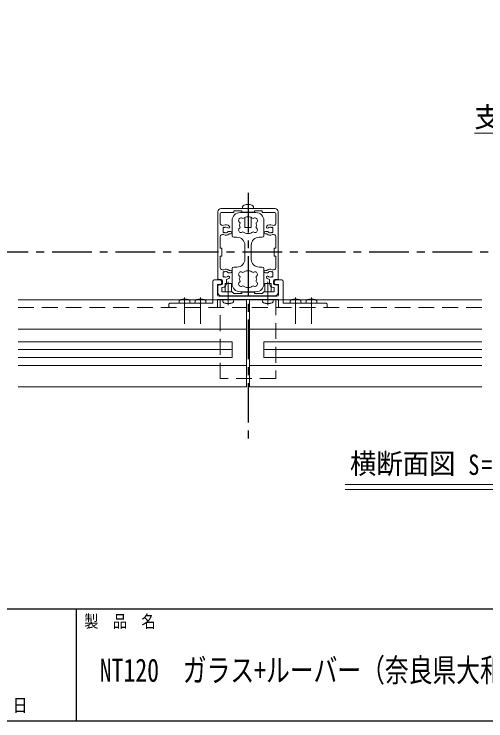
# Model space of a CAD drawing. Units: millimetres at full size, sheet at 1:5; details may follow other scales. Extents: x -1050 to 1050, y -742 to 742.
# Drawn here: x 100.5 to 398, y -707.5 to -261.6 of the extents above; entities that cross this region are included whole.
import ezdxf
from ezdxf.enums import TextEntityAlignment as Align

# ---------------------------------------------------------------- set-up
doc = ezdxf.new("R2010")
doc.units = ezdxf.units.MM
doc.header["$LTSCALE"] = 5
doc.linetypes.add('CHAIN1', pattern=[8, 5, -1, 1, -1])
doc.linetypes.add('DASHED2', pattern=[3, 2, -1])
doc.layers.add('0-0_通り芯', color=7, linetype='CHAIN1')
doc.layers.add('1-5_図枠1_1', color=7, linetype='Continuous')
for name, color, linetype, lineweight in [('0-3_寸法', 54, 'Continuous', 20), ('0-4_手摺部材', 92, 'Continuous', 20), ('0-7_ガラス', 6, 'Continuous', 20), ('0-9_文字', 3, 'Continuous', 20), ('0-A_支柱', 6, 'Continuous', 20), ('0-B_足元', 4, 'Continuous', 20)]:
    doc.layers.add(name, color=color, linetype=linetype, lineweight=lineweight)
doc.styles.add('ＭＳ ゴシック', font='')
doc.styles.add('ＭＳ 明朝', font='')
doc.styles.get('ＭＳ ゴシック').set_extended_font_data('MS Gothic')
doc.styles.get('ＭＳ 明朝').set_extended_font_data('MS Mincho')

msp = doc.modelspace()

# ---------------------------------------------------------------- linework, layer by layer
at = {"layer": '0-0_通り芯'}
for p, q in [((248.02, -374.355), (248.02, -533.171)), ((909.462, -411.793), (-277.5, -411.793))]:
    msp.add_line(p, q, dxfattribs=at)
at = {"layer": '0-3_寸法', "linetype": 'CHAIN1'}
msp.add_line((248.02, -374.355), (248.02, -514.61), dxfattribs=at)
at = {"layer": '0-4_手摺部材'}
for p, q in [((244.52, -384.293), (251.52, -384.293)), ((225.77, -441.793), (225.77, -430.293)), ((226.77, -429.293), (230.47, -429.293)), ((230.47, -432.293), (228.77, -432.293)), ((228.77, -432.293), (228.77, -438.593)), ((231.47, -430.293), (231.47, -431.293)), ((233.52, -431.593), (237.52, -431.593)), ((233.52, -436.793), (233.52, -431.593)), ((237.52, -431.593), (237.52, -436.793)), ((258.52, -431.593), (262.52, -431.593)), ((258.52, -436.793), (258.52, -431.593)), ((262.52, -431.593), (262.52, -436.793)), ((264.57, -430.293), (264.57, -431.293)), ((269.27, -429.293), (265.57, -429.293)), ((265.57, -432.293), (267.27, -432.293)), ((267.27, -432.293), (267.27, -438.593)), ((270.27, -441.793), (270.27, -430.293)), ((229.77, -439.593), (266.27, -439.593)), ((247.02, -441.793), (103.02, -441.793)), ((228.77, -441.593), (267.27, -441.593)), ((228.77, -441.793), (228.77, -441.593)), ((232.038, -441.793), (232.02, -441.593)), ((239.02, -441.593), (232.02, -441.593)), ((239.003, -441.793), (239.02, -441.593)), ((247.02, -441.793), (247.02, -496.793)), ((249.02, -441.793), (249.02, -496.793)), ((249.02, -441.793), (395.52, -441.793)), ((257.038, -441.793), (257.02, -441.593)), ((264.02, -441.593), (257.02, -441.593)), ((264.003, -441.793), (264.02, -441.593)), ((267.27, -441.593), (267.27, -441.793)), ((247.02, -460.293), (103.02, -460.293)), ((249.02, -460.293), (395.52, -460.293)), ((247.02, -483.296), (103.02, -483.296)), ((249.02, -483.296), (395.52, -483.296)), ((103.02, -496.793), (247.02, -496.793)), ((395.52, -496.793), (249.02, -496.793))]:
    msp.add_line(p, q, dxfattribs=at)
at = {"layer": '0-4_手摺部材', "linetype": 'CHAIN1'}
for p, q in [((235.52, -430.593), (235.52, -445.193)), ((260.52, -430.593), (260.52, -445.193)), ((208.02, -440.393), (208.02, -456.993)), ((218.02, -440.393), (218.02, -456.993)), ((278.02, -440.393), (278.02, -456.993)), ((288.02, -440.393), (288.02, -456.993))]:
    msp.add_line(p, q, dxfattribs=at)
at = {"layer": '0-4_手摺部材', "linetype": 'DASHED2'}
for p, q in [((198.02, -445.793), (198.02, -444.993)), ((199.02, -443.993), (207.72, -443.993)), ((204.618, -442.874), (204.52, -443.993)), ((208.02, -444.293), (207.72, -443.993)), ((208.02, -444.293), (208.32, -443.993)), ((208.32, -443.993), (217.72, -443.993)), ((211.422, -442.874), (211.52, -443.993)), ((214.618, -442.874), (214.52, -443.993)), ((218.02, -444.293), (217.72, -443.993)), ((218.02, -444.293), (218.32, -443.993)), ((218.32, -443.993), (225.77, -443.993)), ((221.422, -442.874), (221.52, -443.993)), ((225.77, -443.993), (225.77, -441.793)), ((228.77, -445.793), (228.77, -441.793)), ((232.118, -442.712), (232.038, -441.793)), ((238.922, -442.712), (239.003, -441.793)), ((257.118, -442.712), (257.038, -441.793)), ((263.922, -442.712), (264.003, -441.793)), ((267.27, -441.793), (267.27, -445.793)), ((270.27, -443.993), (270.27, -441.793)), ((277.72, -443.993), (270.27, -443.993)), ((274.618, -442.874), (274.52, -443.993)), ((278.02, -444.293), (277.72, -443.993)), ((278.02, -444.293), (278.32, -443.993)), ((287.72, -443.993), (278.32, -443.993)), ((281.422, -442.874), (281.52, -443.993)), ((284.618, -442.874), (284.52, -443.993)), ((288.02, -444.293), (287.72, -443.993)), ((288.02, -444.293), (288.32, -443.993)), ((297.02, -443.993), (288.32, -443.993)), ((291.422, -442.874), (291.52, -443.993)), ((298.02, -445.793), (298.02, -444.993)), ((103.02, -446.793), (247.02, -446.793)), ((395.52, -446.793), (249.02, -446.793))]:
    msp.add_line(p, q, dxfattribs=at)
at = {"layer": '0-4_手摺部材'}
for centre, radius, start, end in [((226.77, -430.293), 1, 90, 180), ((230.47, -430.293), 1, 0, 90), ((230.47, -431.293), 1, 270, 360), ((265.57, -430.293), 1, 90, 180), ((265.57, -431.293), 1, 180, 270), ((269.27, -430.293), 1, 0, 90), ((208.02, -450.393), 9, 74.11915, 105.88085), ((218.02, -450.393), 9, 74.11915, 105.88085), ((229.77, -438.593), 1, 180, 270), ((266.27, -438.593), 1, 270, 360), ((278.02, -450.393), 9, 74.11915, 105.88085), ((288.02, -450.393), 9, 74.11915, 105.88085), ((205.913, -442.987), 1.3, 105.88085, 113.31036), ((210.127, -442.987), 1.3, 66.68964, 74.11915), ((215.913, -442.987), 1.3, 105.88085, 113.31036), ((220.127, -442.987), 1.3, 66.68964, 74.11915), ((275.913, -442.987), 1.3, 105.88085, 113.31036), ((280.127, -442.987), 1.3, 66.68964, 74.11915), ((285.913, -442.987), 1.3, 105.88085, 113.31036), ((290.127, -442.987), 1.3, 66.68964, 74.11915)]:
    msp.add_arc(centre, radius, start, end, dxfattribs=at)
at = {"layer": '0-4_手摺部材', "linetype": 'DASHED2'}
for centre, radius, start, end in [((199.02, -444.993), 1, 90, 180), ((199.02, -445.793), 1, 180, 270), ((205.913, -442.987), 1.3, 113.31036, 175), ((210.127, -442.987), 1.3, 5, 66.68964), ((215.913, -442.987), 1.3, 113.31036, 175), ((220.127, -442.987), 1.3, 5, 66.68964), ((227.77, -445.793), 1, 270, 360), ((233.413, -442.599), 1.3, 185, 254.11915), ((235.52, -435.193), 9, 254.11915, 285.88085), ((237.627, -442.599), 1.3, 285.88085, 355), ((258.413, -442.599), 1.3, 185, 254.11915), ((260.52, -435.193), 9, 254.11915, 285.88085), ((262.627, -442.599), 1.3, 285.88085, 355), ((268.27, -445.793), 1, 180, 270), ((275.913, -442.987), 1.3, 113.31036, 175), ((280.127, -442.987), 1.3, 5, 66.68964), ((285.913, -442.987), 1.3, 113.31036, 175), ((290.127, -442.987), 1.3, 5, 66.68964), ((297.02, -444.993), 1, 0, 90), ((297.02, -445.793), 1, 270, 360)]:
    msp.add_arc(centre, radius, start, end, dxfattribs=at)
at = {"layer": '0-7_ガラス'}
for p, q in [((238.02, -468.296), (103.02, -468.296)), ((238.02, -478.296), (238.02, -468.296)), ((103.02, -473.296), (238.02, -473.296)), ((395.52, -473.296), (258.02, -473.296)), ((103.02, -478.296), (238.02, -478.296)), ((395.52, -478.296), (258.02, -478.296))]:
    msp.add_line(p, q, dxfattribs=at)
msp.add_lwpolyline([(258.02, -478.296), (258.02, -468.296), (395.52, -468.296)], dxfattribs=at)
at = {"layer": '0-9_文字'}
for p, q in [((429.008, -558.439), (309.255, -558.439)), ((429.008, -561.439), (309.255, -561.439))]:
    msp.add_line(p, q, dxfattribs=at)
msp.add_lwpolyline([(529.02, -386.293), (489.52, -336.793), (390.77, -336.793)], dxfattribs=at)
at = {"layer": '0-A_支柱'}
for p, q in [((244.618, -383.174), (244.52, -384.293)), ((251.422, -383.174), (251.52, -384.293)), ((229.02, -386.293), (229.02, -428.693)), ((230.52, -393.485), (230.52, -387.293)), ((265.02, -384.293), (231.02, -384.293)), ((238.72, -386.793), (231.02, -386.793)), ((244.02, -385.793), (244.02, -386.243)), ((244.32, -386.543), (251.72, -386.543)), ((246.02, -386.543), (246.02, -386.793)), ((250.02, -386.793), (250.02, -386.543)), ((252.02, -385.793), (252.02, -386.243)), ((252.02, -385.793), (257.02, -385.793)), ((257.02, -386.493), (257.02, -385.793)), ((257.32, -386.793), (265.02, -386.793)), ((265.52, -393.485), (265.52, -387.293)), ((267.02, -428.693), (267.02, -386.293)), ((235.697, -398.793), (237.02, -398.793)), ((236.097, -400.293), (237.02, -400.293)), ((260.343, -398.793), (259.02, -398.793)), ((259.943, -400.293), (259.02, -400.293)), ((230.52, -409.293), (230.52, -402.101)), ((265.52, -409.293), (265.52, -402.101)), ((230.52, -409.293), (231.22, -409.293)), ((231.52, -409.593), (231.52, -413.993)), ((264.52, -409.593), (264.52, -413.993)), ((265.52, -409.293), (264.82, -409.293)), ((230.52, -414.293), (231.22, -414.293)), ((230.52, -421.485), (230.52, -414.293)), ((265.52, -414.293), (264.82, -414.293)), ((265.52, -421.485), (265.52, -414.293)), ((236.097, -423.293), (237.02, -423.293)), ((259.943, -423.293), (259.02, -423.293)), ((235.697, -424.793), (237.02, -424.793)), ((260.343, -424.793), (259.02, -424.793)), ((231.02, -428.993), (229.32, -428.993)), ((229.32, -432.493), (231.02, -432.493)), ((232.02, -431.493), (232.02, -429.993)), ((234.52, -431.493), (234.52, -429.004)), ((261.52, -431.493), (261.52, -429.004)), ((264.02, -431.493), (264.02, -429.993)), ((265.02, -428.993), (266.72, -428.993)), ((266.72, -432.493), (265.02, -432.493)), ((229.02, -432.793), (229.02, -437.293)), ((231.52, -433.993), (232.02, -433.993)), ((231.52, -436.793), (231.52, -433.993)), ((231.52, -436.793), (238.02, -436.793)), ((239.02, -437.793), (238.02, -436.793)), ((257.02, -437.793), (258.02, -436.793)), ((264.52, -436.793), (258.02, -436.793)), ((264.52, -433.993), (264.02, -433.993)), ((264.52, -436.793), (264.52, -433.993)), ((267.02, -437.293), (267.02, -432.793)), ((231.02, -439.293), (265.02, -439.293)), ((239.02, -437.793), (244.02, -437.793)), ((244.02, -437.793), (244.02, -437.343)), ((244.32, -437.043), (251.72, -437.043)), ((252.02, -437.793), (252.02, -437.343)), ((252.02, -437.793), (257.02, -437.793))]:
    msp.add_line(p, q, dxfattribs=at)
for points in [[(239.02, -386.493), (239.02, -385.793), (244.02, -385.793)], [(246.02, -389.885), (246.02, -396.293), (250.02, -396.293), (250.02, -389.885)]]:
    msp.add_lwpolyline(points, dxfattribs=at)
for centre, radius, start, end in [((245.913, -383.287), 1.3, 105.88085, 175), ((248.02, -390.693), 9, 74.11915, 105.88085), ((250.127, -383.287), 1.3, 5, 74.11915), ((231.02, -386.293), 2, 90, 180), ((231.02, -387.293), 0.5, 90, 180), ((238.72, -386.493), 0.3, 270, 360), ((244.32, -386.243), 0.3, 180, 270), ((251.72, -386.243), 0.3, 270, 360), ((257.32, -386.493), 0.3, 180, 270), ((265.02, -386.293), 2, 0, 90), ((265.02, -387.293), 0.5, 0, 90), ((232.02, -393.485), 1.5, 180, 294.90106), ((232.783, -396.555), 0.5, 55.28656, 214.71344), ((234.02, -397.793), 3.25, 47.4576, 114.90106), ((233.238, -395.898), 0.3, 235.28656, 292.4201), ((234.02, -397.793), 1.75, 47.4576, 112.4201), ((235.71, -395.951), 0.75, 227.4576, 47.4576), ((260.33, -395.951), 0.75, 132.5424, 312.5424), ((262.02, -397.793), 3.25, 65.09894, 132.5424), ((262.02, -397.793), 1.75, 67.5799, 132.5424), ((262.802, -395.898), 0.3, 247.5799, 304.71344), ((263.257, -396.555), 0.5, 325.28656, 124.71344), ((264.02, -393.485), 1.5, 245.09894, 360), ((232.02, -402.101), 1.5, 65.09894, 180), ((234.02, -397.793), 1.75, 157.5799, 202.4201), ((232.783, -399.03), 0.5, 145.28656, 304.71344), ((232.125, -397.011), 0.3, 337.5799, 34.71344), ((232.125, -398.575), 0.3, 325.28656, 22.4201), ((234.02, -397.793), 3.25, 245.09894, 309.71514), ((233.238, -399.688), 0.3, 67.5799, 124.71344), ((234.02, -397.793), 1.75, 247.5799, 318.18969), ((235.697, -399.293), 0.5, 90, 138.18969), ((237.02, -399.543), 0.75, 270, 90), ((259.02, -399.543), 0.75, 90, 270), ((262.02, -397.793), 3.25, 230.28486, 294.90106), ((260.343, -399.293), 0.5, 41.81031, 90), ((262.02, -397.793), 1.75, 221.81031, 292.4201), ((262.802, -399.688), 0.3, 55.28656, 112.4201), ((263.257, -399.03), 0.5, 235.28656, 34.71344), ((264.02, -402.101), 1.5, 0, 114.90106), ((263.915, -397.011), 0.3, 145.28656, 202.4201), ((263.915, -398.575), 0.3, 157.5799, 214.71344), ((262.02, -397.793), 1.75, 337.5799, 22.4201), ((231.22, -409.593), 0.3, 0, 90), ((264.82, -409.593), 0.3, 90, 180), ((231.22, -413.993), 0.3, 270, 360), ((264.82, -413.993), 0.3, 180, 270), ((232.02, -421.485), 1.5, 180, 294.90106), ((234.02, -425.793), 3.25, 50.28486, 114.90106), ((237.02, -424.043), 0.75, 270, 90), ((259.02, -424.043), 0.75, 90, 270), ((262.02, -425.793), 3.25, 65.09894, 129.71514), ((264.02, -421.485), 1.5, 245.09894, 360), ((234.02, -425.793), 1.75, 157.5799, 202.4201), ((232.783, -424.555), 0.5, 55.28656, 214.71344), ((232.783, -427.03), 0.5, 145.28656, 304.71344), ((232.125, -425.011), 0.3, 337.5799, 34.71344), ((232.125, -426.575), 0.3, 325.28656, 22.4201), ((233.238, -423.898), 0.3, 235.28656, 292.4201), ((233.238, -427.688), 0.3, 67.5799, 124.71344), ((234.02, -425.793), 1.75, 41.81031, 112.4201), ((234.02, -425.793), 1.75, 247.5799, 312.5424), ((235.71, -427.635), 0.75, 312.5424, 132.5424), ((235.697, -424.293), 0.5, 221.81031, 270), ((260.33, -427.635), 0.75, 47.4576, 227.4576), ((260.343, -424.293), 0.5, 270, 318.18969), ((262.02, -425.793), 1.75, 67.5799, 138.18969), ((262.02, -425.793), 1.75, 227.4576, 292.4201), ((262.802, -423.898), 0.3, 247.5799, 304.71344), ((262.802, -427.688), 0.3, 55.28656, 112.4201), ((263.257, -424.555), 0.5, 325.28656, 124.71344), ((263.257, -427.03), 0.5, 235.28656, 34.71344), ((263.915, -425.011), 0.3, 145.28656, 202.4201), ((263.915, -426.575), 0.3, 157.5799, 214.71344), ((262.02, -425.793), 1.75, 337.5799, 22.4201), ((229.32, -428.693), 0.3, 180, 270), ((229.32, -432.793), 0.3, 90, 180), ((231.02, -429.993), 1, 0, 90), ((231.02, -431.493), 1, 270, 360), ((232.02, -431.493), 2.5, 270, 360), ((234.02, -425.793), 3.25, 278.84988, 312.5424), ((262.02, -425.793), 3.25, 227.4576, 261.15012), ((264.02, -431.493), 2.5, 180, 270), ((265.02, -429.993), 1, 90, 180), ((265.02, -431.493), 1, 180, 270), ((266.72, -428.693), 0.3, 270, 360), ((266.72, -432.793), 0.3, 0, 90), ((231.02, -437.293), 2, 180, 270), ((244.32, -437.343), 0.3, 90, 180), ((251.72, -437.343), 0.3, 0, 90), ((265.02, -437.293), 2, 270, 360)]:
    msp.add_arc(centre, radius, start, end, dxfattribs=at)
at = {"layer": '0-B_足元'}
for p, q in [((243.02, -386.793), (253.02, -386.793)), ((238.02, -401.393), (238.02, -391.793)), ((258.02, -401.393), (258.02, -391.793)), ((241.02, -402.393), (239.02, -402.393)), ((255.02, -402.393), (257.02, -402.393)), ((246.02, -407.393), (246.02, -416.193)), ((250.02, -407.393), (250.02, -416.193)), ((238.02, -422.193), (238.02, -431.793)), ((241.02, -421.193), (239.02, -421.193)), ((255.02, -421.193), (257.02, -421.193)), ((258.02, -422.193), (258.02, -431.793)), ((243.02, -436.793), (253.02, -436.793))]:
    msp.add_line(p, q, dxfattribs=at)
at = {"layer": '0-B_足元', "linetype": 'DASHED2'}
msp.add_lwpolyline([(265.52, -441.543), (265.52, -491.543), (230.52, -491.543), (230.52, -441.543)], dxfattribs=at)
at = {"layer": '0-B_足元'}
for centre, radius, start, end in [((243.02, -391.793), 5, 90, 180), ((253.02, -391.793), 5, 0, 90), ((243.679, -391.753), 1.6, 46.3184, 243.6816), ((248.02, -394.793), 5.3, 52.3632, 127.6368), ((252.362, -391.753), 1.6, 296.3184, 133.6816), ((243.679, -397.833), 1.6, 116.3184, 313.6816), ((248.02, -394.793), 5.3, 162.3632, 197.6368), ((252.362, -397.833), 1.6, 226.3184, 63.6816), ((248.02, -394.793), 5.3, 342.3632, 17.6368), ((248.02, -394.793), 5.3, 232.36321, 307.63679), ((239.02, -401.393), 1, 180, 270), ((241.02, -407.393), 5, 0, 90), ((255.02, -407.393), 5, 90, 180), ((257.02, -401.393), 1, 270, 360), ((241.02, -416.193), 5, 270, 360), ((255.02, -416.193), 5, 180, 270), ((239.02, -422.193), 1, 90, 180), ((248.02, -428.793), 5.3, 52.36321, 127.63679), ((257.02, -422.193), 1, 0, 90), ((243.679, -425.753), 1.6, 46.3184, 243.6816), ((248.02, -428.793), 5.3, 162.3632, 197.6368), ((252.362, -425.753), 1.6, 296.3184, 133.6816), ((248.02, -428.793), 5.3, 342.3632, 17.6368), ((243.02, -431.793), 5, 180, 270), ((243.679, -431.833), 1.6, 116.3184, 313.6816), ((252.362, -431.833), 1.6, 226.3184, 63.6816), ((253.02, -431.793), 5, 270, 360), ((248.02, -428.793), 5.3, 232.3632, 307.6368)]:
    msp.add_arc(centre, radius, start, end, dxfattribs=at)
at = {"layer": '1-5_図枠1_1'}
for p, q in [((-990, -636.793), (990, -636.793)), ((139.646, -636.793), (139.646, -707.5))]:
    msp.add_line(p, q, dxfattribs=at)
msp.add_lwpolyline([(-990, 682.5), (-990, -707.5), (990, -707.5)], dxfattribs=at)

# ---------------------------------------------------------------- texts
at = {"layer": '0-9_文字', "style": 'ＭＳ ゴシック', "width": 0.95}
for s, p in [('支柱\u300038×55', (390.77, -336.793)), ('横断面図', (312.321, -555.439))]:
    msp.add_text(s, height=12.83, dxfattribs=at).set_placement(p, align=Align.BOTTOM_LEFT)
at = {"layer": '0-9_文字', "insert": (386.925, -555.439), "char_height": 12.83, "attachment_point": 7, "style": 'ＭＳ ゴシック'}
msp.add_mtext('\\T1.18;\\W0.8;S=1/5', dxfattribs=at)
at = {"layer": '1-5_図枠1_1'}
for s, height, style, width, p in [('製\u3000品\u3000名', 7.776, 'ＭＳ 明朝', 0.85, (144.696, -650.934)), ('NT120\u3000ガラス+ルーバー（奈良県大和高田市幸町 事例）', 14.66, 'ＭＳ ゴシック', 0.75, (154.506, -687.248)), ('年\u3000\u3000月\u3000\u3000日', 8.294, 'ＭＳ 明朝', 0.8, (45.454, -704.318))]:
    msp.add_text(s, height=height, dxfattribs=dict(at, style=style, width=width)).set_placement(p, align=Align.BOTTOM_LEFT)

doc.saveas('drawing.dxf')
